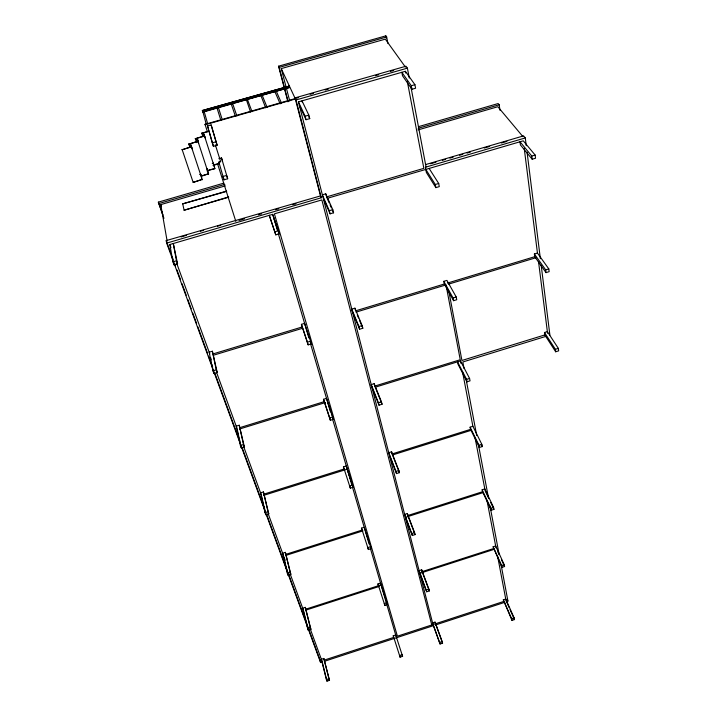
<?xml version="1.0" encoding="UTF-8"?>
<svg xmlns="http://www.w3.org/2000/svg" width="717" height="717" viewBox="0 0 717 717"><rect width="100%" height="100%" fill="white"/><g stroke="black" fill="none" stroke-linecap="round" stroke-linejoin="round"><path stroke-width="1.08" d="M261.929 94.976L261.418 94.124L260.522 94.644L265.666 107.774M203.987 111.61L203.691 110.669L202.687 110.947L206.371 124.704M247.015 99.484L247.007 98.489L245.976 98.516L250.574 112.085M217.744 107.917L218.255 107.048L222.064 119.139M326.405 679.555L328.942 678.721L323.833 658.457L321.341 659.273L326.405 679.555L326.988 681.15L329.524 680.316L323.833 658.457M439.655 642.369L442.156 641.545L435.031 622.123L432.584 622.921L440.077 644L442.568 643.185L442.156 641.545M511.974 620.384L511.66 618.726L514.134 617.911L505.745 599.018L503.316 599.815L511.974 620.384L514.439 619.578L514.134 617.911M400.086 657.139L402.587 656.315L402.112 654.693L399.602 655.517L400.086 657.139L393.239 635.782L395.703 634.975L402.587 656.315M320.356 659.416L319.854 659.577L320.598 662.553L322.722 661.863M324.416 660.052L393.714 637.404L393.239 635.782M440.077 644L433.005 624.561L503.639 601.473M324.855 661.164L433.453 625.654M435.577 624.955L504.786 602.334M307.629 628.442L310.282 627.581L305.308 607.371L302.699 608.213L307.629 628.442L308.265 630.189L310.927 629.329L305.308 607.371M426.265 589.983L428.883 589.132L421.686 569.827L419.122 570.651L426.723 591.776L429.331 590.925L428.883 589.132M501.99 567.362L501.649 565.543L504.23 564.7L495.653 545.969L493.117 546.784L501.99 567.362L504.571 566.529L504.23 564.7M384.841 605.354L387.467 604.503L386.947 602.728L384.321 603.58L384.841 605.354L377.949 583.934L380.53 583.109L387.467 604.503M305.935 609.127L381.05 584.884L370.322 548.182M429.331 590.925L422.143 571.619L493.466 548.595M305.783 610.149L379.185 586.452M494.049 549.374L419.812 573.34L433.005 624.561M287.365 573.304L290.161 572.417L285.348 552.368L282.615 553.237L287.365 573.304L288.073 575.231L290.86 574.344L285.348 552.368M411.827 533.511L414.569 532.641L407.328 513.56L404.639 514.412L412.338 535.482L415.071 534.604L414.569 532.641M482.147 489.756L490.858 508.245L493.565 507.385L493.941 509.375L491.235 510.244L482.532 491.737L482.147 489.756L484.809 488.904L493.565 507.385M368.413 549.536L371.164 548.648L370.59 546.695L367.839 547.582L368.413 549.536L361.502 528.142L364.209 527.282L371.164 548.648M286.047 554.286L362.076 530.078L361.502 528.142M415.071 534.604L407.83 515.514L482.532 491.737M285.778 555.433L362.945 530.867M483.24 492.561L405.401 517.351L419.579 572.444M265.066 512.619L268.006 511.696L263.426 491.934L260.549 492.839L265.066 512.619L265.846 514.743L268.776 513.82L263.426 491.934M352.603 485.059L349.699 485.974L350.335 488.125L353.23 487.21L346.275 465.978L343.434 466.866L344.07 469.008L264.188 494.049M398.84 470.504L391.572 451.791L388.748 452.669L395.954 471.41L398.84 470.504L399.387 472.673L396.51 473.578L389.304 454.829L372.132 388.157M470.11 427.18L479.001 445.266L481.842 444.37L482.254 446.574L479.413 447.471L470.531 429.366L470.11 427.18L472.897 426.31L481.842 444.37M391.572 451.791L392.118 453.942L470.531 429.366M263.838 495.33L347.216 469.187L351.85 485.033M392.764 454.901L471.401 430.245M240.401 445.49L243.502 444.531L239.227 425.235L236.198 426.167L240.401 445.49L241.27 447.838L244.363 446.879L239.227 425.235M323.51 399.279L329.659 417.868L332.715 416.927L333.414 419.311L330.358 420.261L323.51 399.279L326.504 398.356L332.715 416.927M381.444 401.843L374.184 383.676L371.218 384.59L378.415 402.784L381.444 401.843L382.053 404.254L379.024 405.186L371.128 385.199M544.472 332.509L555.397 349.304L558.355 348.39L558.651 350.855L555.693 351.769L544.777 334.947L544.472 332.509L547.358 331.621L558.355 348.39M466.588 379.365L469.581 378.442L470.029 380.861L467.045 381.785L458.002 364.236L457.545 361.834L466.588 379.365L467.045 381.785M240.07 427.565L324.209 401.645M374.184 383.676L374.794 386.06L460.242 359.728L446.216 286.02M239.595 429.008L325.419 402.56M375.341 387.171L460.466 360.938L469.581 378.442M544.777 334.947L461.927 360.481L448.788 290.968M545.655 336.443L462.832 361.986L464.078 368.574M212.976 370.832L216.256 369.838L212.384 351.231L209.176 352.199L212.976 370.832L213.944 373.458L217.215 372.464L212.384 351.231M301.418 324.344L307.387 342.188L310.613 341.211L311.393 343.864L308.167 344.85L301.418 324.344L304.582 323.385L311.393 343.864M362.13 325.581L354.924 308.185L351.787 309.135L358.921 326.549L362.13 325.581L362.811 328.252L359.611 329.228L351.778 310.076M443.823 281.333L453.072 297.985L456.236 297.017L456.738 299.733L453.583 300.692L444.334 284.013L443.823 281.333L446.915 280.401L456.236 297.017M534.389 253.979L545.691 269.879L548.81 268.929L549.141 271.671L546.022 272.621L534.739 256.695L534.389 253.979L537.445 253.056L548.81 268.929M213.325 353.831L302.198 326.97M444.334 284.013L355.605 310.828L354.924 308.185M447.426 283.081L534.739 256.695M213.809 355.121L302.529 328.296M356.026 312.128L446.01 284.918M448.618 284.129L535.832 257.77M332.778 209.678L325.742 193.823L322.354 194.818L329.309 210.699L332.778 209.678L333.566 212.806L330.107 213.827L323.152 197.892L298.424 101.868L405.383 71.297L414.928 84.687L415.591 88.236L411.961 89.275L402.515 75.787L401.843 72.309L411.298 85.735L411.961 89.275M172.922 261.822L176.463 260.782L173.299 243.511L177.574 263.829L174.043 264.869L172.922 261.822L169.848 244.524L272.693 214.347L279.272 233.832L275.794 234.853L269.287 215.342L275.794 234.853M274.889 231.77L278.375 230.74M425.799 169.418L435.3 184.493L438.705 183.489L439.279 186.626L435.873 187.63L426.382 172.51L425.387 167.249L525.292 137.942L526.26 145.703M531.781 156.055L535.142 155.06L535.527 158.242L532.175 159.228L520.39 144.897L519.995 141.778L531.781 156.055L532.175 159.228M166.658 243.126L166.219 240.607L320.49 195.911L321.297 197.775L166.658 243.126L240.733 444.952M425.737 164.543L523.553 135.88L525.292 137.942M181.051 236.924L186.411 235.346M200.339 231.268L203.547 230.327M217.475 226.24L220.693 225.299M430.567 163.781L435.945 162.203M442.389 160.321L445.615 159.371M449.918 158.116L453.135 157.166M459.588 155.275L462.806 154.334M467.108 153.071L470.325 152.129M484.298 148.034L489.666 146.456M501.488 142.997L506.865 141.419M239.048 220.451L244.416 218.873M258.38 214.777L261.597 213.836M275.552 209.74L278.779 208.799M292.733 204.712L295.96 203.762M327.803 198.17L523.276 140.819L535.142 155.06M228.723 197.229L184.099 210.224L182.718 203.852L226.59 191.089M226.68 191.385L182.718 203.852M228.624 196.933L184.099 210.224M208.835 170.01L214.912 168.594L206.917 170.897M199.649 174.563L200.733 174.249L200.957 174.912M201.513 175.853L208.548 173.819L201.594 176.176M201.181 179.725L193.16 182.396L202.194 179.438M227.665 178.757L226.617 175.423L222.96 176.481L224.018 179.815L227.665 178.757L221.499 157.928L218.837 158.699M163.951 218.335L158.349 202.131L223.847 183.131M418.549 126.64L498.154 103.544L499.193 104.772L499.955 110.301M158.609 203.628L224.842 184.403M418.181 128.28L499.193 104.772M167.124 241.002L160.769 204.614L225.263 185.882M417.957 129.929L497.849 106.725L522.98 136.696L522.899 136.069M212.313 142.844L216.05 141.769L217.143 145.246L213.415 146.322L212.313 142.844L207.509 125.95L211.139 124.919L217.143 145.246M298.424 101.868L305.146 116.199L308.839 115.141L309.726 118.646L306.042 119.703L299.312 105.318M411.298 85.735L414.928 84.687M212.259 163.512L213.334 163.207L213.549 163.861M224.018 179.815L218.819 162.006L220.603 161.495L218.909 162.311L219.321 163.628L213.2 165.394M213.119 165.089L219.241 163.324M320.454 196.064L320.651 196.521L295.037 97.888L406.001 66.206L407.399 68.142L409.264 78.036M405.293 66.412L405.428 67.102L385.325 39.139L281.243 68.599L295.404 98.991L205.152 124.767L205.035 124.328L298.424 97.655M310.192 94.294L313.401 93.38M325.177 90.019L328.386 89.105M375.466 75.661L378.675 74.747M390.451 71.386L393.66 70.463M295.037 97.888L296.004 99.968L407.399 68.142M213.415 146.322L209.077 131.247L201.791 133.335L208.997 130.951M203.494 136.49L202.956 134.491L204.049 134.178L205.089 137.861M204.515 136.105L195.338 138.731L204.435 135.8L214.912 168.594M197.041 141.93L196.512 139.896L197.614 139.582L198.627 143.31M197.964 141.249L188.795 144.207L197.964 141.249L208.629 174.141M190.498 147.433L189.987 145.372L191.098 145.049L192.093 148.831M191.403 146.77L182.172 149.745L191.403 146.77L202.275 179.761M289.202 86.121L202.364 110.526L289.202 86.121L289.551 87.474L262.422 95.2M204.928 111.26L216.695 107.909M219.904 106.994L289.551 87.474M287.938 101.805L278.546 66.197L385.827 35.85L386.66 36.988L387.951 43.54M278.546 66.197L279.119 67.416L386.66 36.988M203.359 111.977L202.633 111.485M217.547 107.935L216.91 106.896L218.255 107.039M246.307 99.681L245.788 99.206M274.692 91.167C277.264 92.403 274.853 88.334 274.692 91.167L280.168 103.822M429.125 168.441L438.705 183.489M481.313 444.665L482.254 446.574M308.839 115.141L302.018 100.846L302.457 102.567M308.812 116.737L309.726 118.646M488.869 498.673L485.185 490.894L475.192 438.374M490.715 502.572L493.941 509.375M497.804 551.723L499.157 554.689M501.416 559.618L504.571 566.529M493.117 546.784L501.649 565.543M231.026 103.4C233.222 105.247 231.887 100.685 231.026 103.4L235.454 116.396M507.152 599.439L507.977 601.285L501.138 565.059M509.151 607.64L506.059 600.685L497.634 556.347M510.029 609.629L514.439 619.578M329.166 202.866L326.531 196.897L423.846 168.352L407.292 81.308M330.053 204.847L331.371 207.831M332.249 209.821L333.566 212.806M503.316 599.815L511.66 618.726M275.946 90.432L281.458 103.069M260.522 95.011L261.418 95.486L202.866 112.148L202.364 110.526M357.299 314.933L358.572 318.007M359.414 320.051L362.811 328.252M261.929 94.608L267.1 107.362M374.794 386.06L382.053 404.254M392.118 453.942L399.387 472.673M412.338 535.482L405.15 516.374L389.582 455.904M247.195 98.803L252.017 111.673M419.113 571.449L426.723 591.776M442.568 643.185L435.031 622.123M169.848 244.524L170.942 247.526M176.678 263.229L209.812 353.929M216.713 372.822L237.049 428.497M243.529 446.234L261.32 494.945M268.167 513.686L283.314 555.155L288.073 575.231M284.04 557.154L285.187 560.282M290.134 573.824L303.336 609.961L308.265 630.189M310.049 628.352L321.924 660.868L326.988 681.15M166.219 240.607L170.458 252.151M171.99 256.354L173.147 259.5M174.688 263.704L175.459 265.801M177 270.004L180.469 279.46M182.001 283.654L186.241 295.207M187.782 299.41L191.251 308.857M192.783 313.06L196.637 323.555M197.793 326.71L207.419 352.961M208.575 356.107L212.429 366.611M215.118 373.96L239.765 441.161M242.077 447.462L264.797 509.42M266.715 514.672L287.893 572.417M288.664 574.523L307.916 627.025M309.072 630.171L319.468 658.529M241.504 447.058L320.598 662.553M176.463 260.782L177.574 263.829M216.256 369.838L217.215 372.464M243.502 444.531L244.363 446.879M268.006 511.696L268.776 513.82M290.161 572.417L290.86 574.344M310.282 627.581L310.927 629.329M328.942 678.721L329.524 680.316M160.769 204.614L161.531 206.72M158.349 202.131L162.938 214.768M273.58 217.385L279.272 233.832M232.433 103.006L236.897 115.993M182.1 149.432L193.16 182.396M333.414 419.311L327.194 400.722L310.694 344.294M353.23 487.21L346.903 468.12L332.536 418.988M189.987 145.372L190.22 146.053M188.723 143.902L189.844 147.352M343.434 466.866L350.335 488.125M195.257 138.435L196.619 142.62M207.294 169.355L207.079 168.692L208.118 172.501M196.512 139.896L196.736 140.577M202.956 134.491L203.171 135.172M201.71 133.03L202.794 136.463M205.035 124.328L207.401 131.794M217.556 163.781L235.83 221.392M215.342 144.825L220.693 161.8M207.509 125.95L208.584 129.365M221.499 157.928L222.53 161.2M216.839 107.425L220.926 120.537M307.387 342.188L308.167 344.85M329.659 417.868L330.358 420.261M377.949 583.934L378.477 585.708M272.693 214.347L277.336 230.229M278.277 233.446L305.352 326.02M305.729 327.328L308.83 337.931M327.544 401.905L330.349 411.513M352.468 487.139L364.774 529.227M365.061 530.195L369.085 543.952M381.31 585.762L396.178 636.597M211.139 124.919L216.05 141.769M204.049 111.081L207.527 123.279M213.334 163.207L214.401 166.962M204.049 134.178L204.865 137.171M279.119 67.416L287.947 100.927M281.243 68.599L289.74 100.963M289.076 85.861L289.435 87.214M197.614 139.582L198.412 142.629M323.546 199.425L352.468 311.778M352.809 313.096L371.827 386.974M296.004 99.968L321.297 197.775M305.146 116.199L306.042 119.703M329.309 210.699L330.107 213.827M358.921 326.549L359.611 329.228M378.415 402.784L379.024 405.186M395.954 471.41L396.51 473.578M325.742 193.823L326.271 195.875M407.328 513.56L407.83 515.514M421.686 569.827L422.143 571.619M200.733 174.249L201.755 178.112M191.098 145.049L191.86 148.15M261.562 495.985L265.846 514.743M237.282 429.573L241.27 447.838M210.762 357.908L211.183 359.979M212.25 365.168L212.671 367.238M213.092 369.309L213.944 373.458M385.827 35.85L386.266 38.028M405.383 71.297L405.714 73.035M460.466 360.938L460.923 363.331M462.573 372.024L472.897 426.31M487.013 500.538L496.003 547.779M479.001 445.266L479.413 447.471M490.858 508.245L491.235 510.244M410.922 86.829L426.059 167.052M465.942 378.451L476.706 435.533M478.364 444.316L488.304 497.006M489.962 505.79L499.068 554.089M453.072 297.985L453.583 300.692M435.3 184.493L435.873 187.63M173.46 261.615L174.043 264.869M524.226 148.347L537.445 253.056M538.512 261.508L547.564 333.244M527.094 152.345L540.367 258.694M541.192 265.344L549.903 335.135M545.691 269.879L546.022 272.621M555.397 349.304L555.693 351.769M431.777 624.964L397.406 636.194L274.387 213.845L321.852 199.918L431.777 624.964"/></g></svg>
